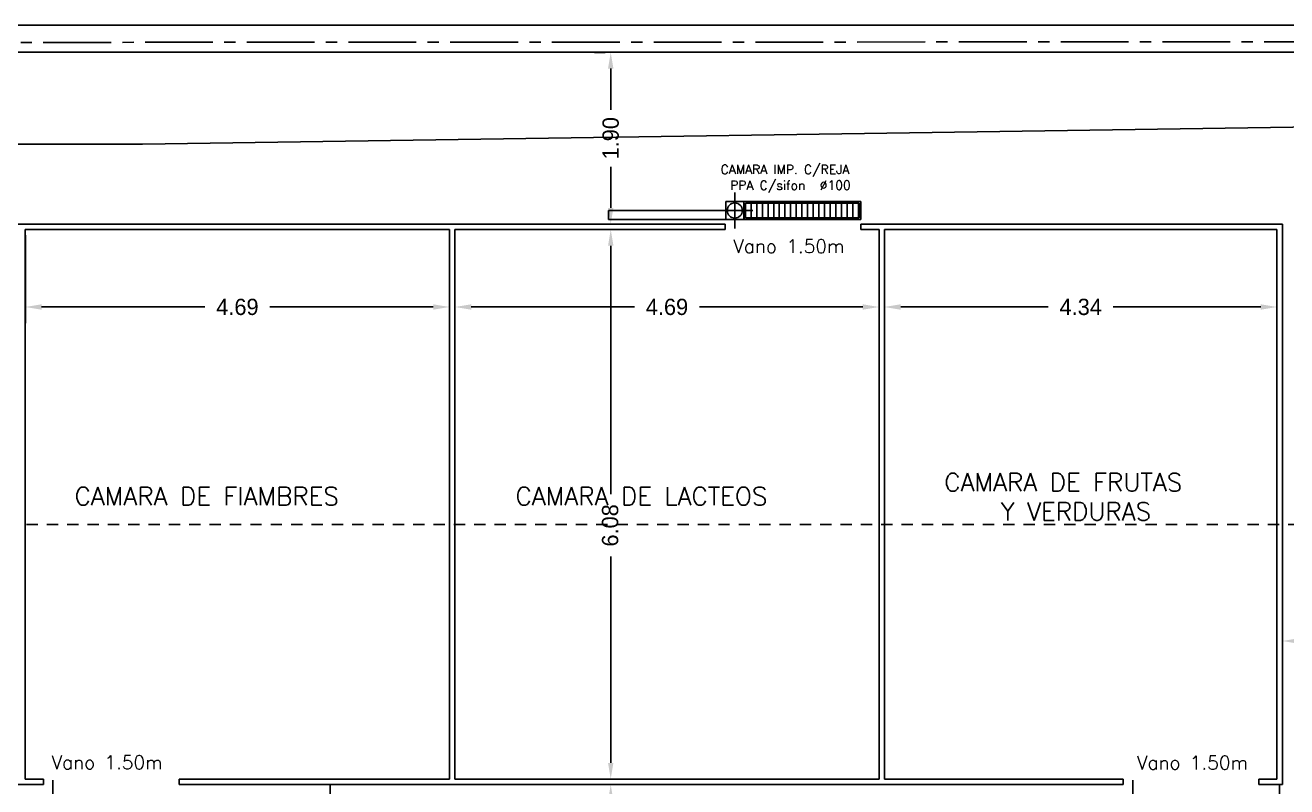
# Model space of a CAD drawing. Header units: metres. Extents: x 95 to 486, y 2972 to 3465.
# Drawn here: x 193.41 to 207.36, y 3034.44 to 3042.87 of the extents above; entities that cross this region are included whole.
import ezdxf
from ezdxf.enums import TextEntityAlignment as Align

# ---------------------------------------------------------------- set-up
doc = ezdxf.new("R2010")
doc.units = ezdxf.units.M
for name, pattern in [('CENTER2', [1.125, 0.75, -0.125, 0.125, -0.125]), ('DASHDOT2', [0.5, 0.25, -0.125, 0, -0.125]), ('HIDDEN2', [0.1875, 0.125, -0.0625])]:
    doc.linetypes.add(name, pattern=pattern)
for name, color, linetype in [('0_CAMARAS', 4, 'Continuous'), ('0_LINEAS-MEDIANERAS', 1, 'DASHDOT2'), ('0_MUROS', 7, 'Continuous'), ('C_COTAS', 5, 'Continuous'), ('I_DESAGUES', 224, 'Continuous'), ('T_TEXTOS', 3, 'Continuous'), ('T_TEXTOS-EQUIPAMIENTO', 5, 'Continuous'), ('TACME - AGUA FRIA', 160, 'HIDDEN2')]:
    doc.layers.add(name, color=color, linetype=linetype)
doc.styles.add('ROMANS', font='romans.shx', dxfattribs={"width": 0.8, "height": 0.15})
doc.dimstyles.new('STANDARD$0', dxfattribs={"dimtxt": 0.2, "dimasz": 0.18, "dimexe": 0.18, "dimexo": 0.0625, "dimgap": 0.09, "dimtad": 0, "dimzin": 0, "dimdsep": 46, "dimtxsty": 'ROMANS', "dimblk": 'OBLIQUE', "dimsah": 1, "dimcen": 0.09, "dimse1": 1, "dimse2": 1, "dimadec": 0, "dimazin": 0, "dimtfac": 1, "dimtofl": 0, "dimtmove": 0, "dimatfit": 3, "dimldrblk": 'OBLIQUE', "dimfxl": 1, "dimtolj": 1, "dimtzin": 0, "dimarcsym": 0})

# ---------------------------------------------------------------- blocks, each defined once
blk = doc.blocks.new('*D38')
at = {"layer": 'C_COTAS', "color": 0, "lineweight": -2, "transparency": 16777216}
for p, q in [((193.414, 3040.547), (193.414, 3039.572)), ((198.104, 3040.547), (198.104, 3039.572)), ((193.594, 3039.752), (195.399, 3039.752)), ((197.924, 3039.752), (196.119, 3039.752))]:
    blk.add_line(p, q, dxfattribs=at)
at = {"layer": 'C_COTAS', "color": 0, "transparency": 16777216}
for points in [[(193.594, 3039.782), (193.594, 3039.722), (193.414, 3039.752)], [(197.924, 3039.782), (197.924, 3039.722), (198.104, 3039.752)]]:
    blk.add_solid(points, dxfattribs=at)
at = {"layer": 'DEFPOINTS', "color": 0, "transparency": 16777216}
for p in [(193.414, 3040.609), (198.104, 3040.609), (198.104, 3039.752)]:
    blk.add_point(p, dxfattribs=at)
at = {"layer": 'C_COTAS', "color": 0, "transparency": 16777216, "insert": (195.759, 3039.752), "char_height": 0.18, "attachment_point": 5}
blk.add_mtext('\\A1;4.69', dxfattribs=at)
blk = doc.blocks.new('*D39')
at = {"layer": 'C_COTAS', "color": 0, "lineweight": -2, "transparency": 16777216}
for p, q in [((198.164, 3040.547), (198.164, 3039.572)), ((202.854, 3040.547), (202.854, 3039.572)), ((198.344, 3039.752), (200.149, 3039.752)), ((202.674, 3039.752), (200.869, 3039.752))]:
    blk.add_line(p, q, dxfattribs=at)
at = {"layer": 'C_COTAS', "color": 0, "transparency": 16777216}
for points in [[(198.344, 3039.782), (198.344, 3039.722), (198.164, 3039.752)], [(202.674, 3039.782), (202.674, 3039.722), (202.854, 3039.752)]]:
    blk.add_solid(points, dxfattribs=at)
at = {"layer": 'DEFPOINTS', "color": 0, "transparency": 16777216}
for p in [(198.164, 3040.609), (202.854, 3040.609), (202.854, 3039.752)]:
    blk.add_point(p, dxfattribs=at)
at = {"layer": 'C_COTAS', "color": 0, "transparency": 16777216, "insert": (200.509, 3039.752), "char_height": 0.18, "attachment_point": 5}
blk.add_mtext('\\A1;4.69', dxfattribs=at)
blk = doc.blocks.new('*D40')
at = {"layer": 'C_COTAS', "color": 0, "lineweight": -2, "transparency": 16777216}
for p, q in [((202.914, 3040.547), (202.914, 3039.572)), ((207.254, 3040.547), (207.254, 3039.572)), ((203.094, 3039.752), (204.724, 3039.752)), ((207.074, 3039.752), (205.444, 3039.752))]:
    blk.add_line(p, q, dxfattribs=at)
at = {"layer": 'C_COTAS', "color": 0, "transparency": 16777216}
for points in [[(203.094, 3039.782), (203.094, 3039.722), (202.914, 3039.752)], [(207.074, 3039.782), (207.074, 3039.722), (207.254, 3039.752)]]:
    blk.add_solid(points, dxfattribs=at)
at = {"layer": 'DEFPOINTS', "color": 0, "transparency": 16777216}
for p in [(202.914, 3040.609), (207.254, 3040.609), (207.254, 3039.752)]:
    blk.add_point(p, dxfattribs=at)
at = {"layer": 'C_COTAS', "color": 0, "transparency": 16777216, "insert": (205.084, 3039.752), "char_height": 0.18, "attachment_point": 5}
blk.add_mtext('\\A1;4.34', dxfattribs=at)
blk = doc.blocks.new('*D48')
at = {"layer": 'C_COTAS', "color": 0, "lineweight": -2, "transparency": 16777216}
for p, q in [((199.436, 3034.469), (200.067, 3034.469)), ((199.887, 3034.289), (199.887, 3033.935)), ((199.887, 3032.951), (199.887, 3033.305)), ((199.436, 3032.771), (200.067, 3032.771))]:
    blk.add_line(p, q, dxfattribs=at)
at = {"layer": 'C_COTAS', "color": 0, "transparency": 16777216}
for points in [[(199.857, 3034.289), (199.917, 3034.289), (199.887, 3034.469)], [(199.857, 3032.951), (199.917, 3032.951), (199.887, 3032.771)]]:
    blk.add_solid(points, dxfattribs=at)
at = {"layer": 'DEFPOINTS', "color": 0, "transparency": 16777216}
for p in [(199.373, 3034.469), (199.887, 3034.469), (199.373, 3032.771)]:
    blk.add_point(p, dxfattribs=at)
at = {"layer": 'C_COTAS', "color": 0, "transparency": 16777216, "insert": (199.887, 3033.62), "char_height": 0.18, "attachment_point": 5, "rotation": 90}
blk.add_mtext('\\A1;1.70', dxfattribs=at)
blk = doc.blocks.new('*D49')
at = {"layer": 'C_COTAS', "color": 0, "lineweight": -2, "transparency": 16777216}
for p, q in [((199.824, 3040.609), (199.707, 3040.609)), ((199.887, 3040.429), (199.887, 3037.681)), ((199.887, 3034.709), (199.887, 3036.991)), ((199.824, 3034.529), (199.707, 3034.529))]:
    blk.add_line(p, q, dxfattribs=at)
at = {"layer": 'C_COTAS', "color": 0, "transparency": 16777216}
for points in [[(199.857, 3040.429), (199.917, 3040.429), (199.887, 3040.609)], [(199.857, 3034.709), (199.917, 3034.709), (199.887, 3034.529)]]:
    blk.add_solid(points, dxfattribs=at)
at = {"layer": 'DEFPOINTS', "color": 0, "transparency": 16777216}
for p in [(199.887, 3040.609), (199.887, 3040.609), (199.887, 3034.529)]:
    blk.add_point(p, dxfattribs=at)
at = {"layer": 'C_COTAS', "color": 0, "transparency": 16777216, "insert": (199.881, 3037.336), "char_height": 0.18, "attachment_point": 5, "rotation": 90}
blk.add_mtext('\\A1;6.08', dxfattribs=at)
blk = doc.blocks.new('*D50')
at = {"layer": 'C_COTAS', "color": 0, "lineweight": -2, "transparency": 16777216}
for p, q in [((199.824, 3042.569), (199.707, 3042.569)), ((199.887, 3042.389), (199.887, 3041.934)), ((199.887, 3040.849), (199.887, 3041.304)), ((199.824, 3040.669), (199.707, 3040.669))]:
    blk.add_line(p, q, dxfattribs=at)
at = {"layer": 'C_COTAS', "color": 0, "transparency": 16777216}
for points in [[(199.857, 3042.389), (199.917, 3042.389), (199.887, 3042.569)], [(199.857, 3040.849), (199.917, 3040.849), (199.887, 3040.669)]]:
    blk.add_solid(points, dxfattribs=at)
at = {"layer": 'DEFPOINTS', "color": 0, "transparency": 16777216}
for p in [(199.887, 3042.569), (199.887, 3042.569), (199.887, 3040.669)]:
    blk.add_point(p, dxfattribs=at)
at = {"layer": 'C_COTAS', "color": 0, "transparency": 16777216, "insert": (199.887, 3041.619), "char_height": 0.18, "attachment_point": 5, "rotation": 90}
blk.add_mtext('\\A1;1.90', dxfattribs=at)
blk = doc.blocks.new('*D144')
at = {"layer": 'C_COTAS', "color": 0, "lineweight": -2, "transparency": 16777216}
for p, q in [((207.314, 3035.955), (207.314, 3036.237)), ((212.348, 3036.117), (212.348, 3036.237)), ((207.494, 3036.057), (209.486, 3036.057)), ((212.168, 3036.057), (210.176, 3036.057))]:
    blk.add_line(p, q, dxfattribs=at)
at = {"layer": 'C_COTAS', "color": 0, "transparency": 16777216}
for points in [[(207.494, 3036.087), (207.494, 3036.027), (207.314, 3036.057)], [(212.168, 3036.087), (212.168, 3036.027), (212.348, 3036.057)]]:
    blk.add_solid(points, dxfattribs=at)
at = {"layer": 'DEFPOINTS', "color": 0, "transparency": 16777216}
for p in [(212.348, 3036.057), (212.348, 3036.055), (207.314, 3035.892)]:
    blk.add_point(p, dxfattribs=at)
at = {"layer": 'C_COTAS', "color": 0, "transparency": 16777216, "insert": (209.831, 3036.057), "char_height": 0.18, "attachment_point": 5}
blk.add_mtext('\\A1;5.03', dxfattribs=at)

msp = doc.modelspace()

# ---------------------------------------------------------------- linework, layer by layer
at = {"layer": '0_CAMARAS', "color": 5}
for p, q in [((194.711, 3041.554), (214.9181, 3041.854)), ((191.1379, 3041.554), (194.711, 3041.554))]:
    msp.add_line(p, q, dxfattribs=at)
at = {"layer": '0_CAMARAS'}
for p, q in [((199.8637, 3040.8193), (201.3637, 3040.8193)), ((199.8637, 3040.7193), (199.8637, 3040.8193)), ((201.3637, 3040.7193), (201.3637, 3040.8193)), ((191.6537, 3040.6693), (201.1537, 3040.6693)), ((199.8637, 3040.7193), (201.3637, 3040.7193)), ((201.1537, 3040.6693), (201.1537, 3040.6093)), ((201.1537, 3040.6093), (201.1537, 3040.6693)), ((202.6537, 3040.6693), (202.6537, 3040.6093)), ((202.6537, 3040.6093), (202.6537, 3040.6693)), ((202.6537, 3040.6693), (207.3137, 3040.6693)), ((207.3137, 3034.4693), (207.3137, 3040.6693)), ((193.4137, 3034.5293), (193.4137, 3040.6093)), ((193.4137, 3040.6093), (198.1037, 3040.6093)), ((198.1037, 3034.5293), (198.1037, 3040.6093)), ((198.1637, 3040.6093), (198.1637, 3034.5293)), ((198.1637, 3040.6093), (201.1537, 3040.6093)), ((202.6537, 3040.6093), (202.8537, 3040.6093)), ((202.6537, 3040.6093), (202.8537, 3040.6093)), ((202.6537, 3040.6093), (202.8537, 3040.6093)), ((202.8537, 3034.5293), (202.8537, 3040.6093)), ((202.9137, 3034.5293), (202.9137, 3040.6093)), ((202.9137, 3040.6093), (207.2537, 3040.6093)), ((207.2537, 3034.5293), (207.2537, 3040.6093)), ((193.6137, 3034.4693), (191.6537, 3034.4693)), ((193.6137, 3034.5293), (193.4137, 3034.5293)), ((193.6137, 3034.5293), (193.6137, 3034.4693)), ((193.6137, 3034.4693), (193.6137, 3034.5293)), ((195.1137, 3034.4693), (195.1137, 3034.5293)), ((195.1137, 3034.5293), (195.1137, 3034.4693)), ((198.1037, 3034.5293), (195.1137, 3034.5293)), ((205.5537, 3034.4693), (195.1137, 3034.4693)), ((202.8537, 3034.5293), (198.1637, 3034.5293)), ((205.5537, 3034.5293), (202.9137, 3034.5293)), ((205.5537, 3034.4693), (205.5537, 3034.5293)), ((207.2537, 3034.5293), (207.0537, 3034.5293)), ((207.0537, 3034.4693), (207.0537, 3034.5293)), ((207.3137, 3034.4693), (207.0537, 3034.4693))]:
    msp.add_line(p, q, dxfattribs=at)
at = {"layer": '0_CAMARAS', "color": 3, "linetype": 'HIDDEN2'}
for p, q in [((196.7837, 3032.771), (196.7837, 3034.4693)), ((207.2837, 3032.771), (207.2837, 3034.4693))]:
    msp.add_line(p, q, dxfattribs=at)
at = {"layer": '0_LINEAS-MEDIANERAS', "linetype": 'CENTER2'}
msp.add_line((185.7374, 3042.676), (224.649, 3042.6934), dxfattribs=at)
at = {"layer": '0_MUROS'}
for p, q in [((185.8624, 3042.8693), (215.8724, 3042.8693)), ((185.5624, 3042.5693), (215.7224, 3042.5693))]:
    msp.add_line(p, q, dxfattribs=at)
at = {"layer": 'I_DESAGUES'}
for p, q in [((201.2587, 3041.0193), (201.2587, 3040.6193)), ((201.0587, 3040.8193), (201.4587, 3040.8193)), ((201.1587, 3040.9193), (201.1587, 3040.7193)), ((201.1587, 3040.9193), (201.3587, 3040.9193)), ((201.3587, 3040.9193), (202.6537, 3040.9193)), ((201.3587, 3040.7193), (201.3587, 3040.9193)), ((201.3587, 3040.7193), (201.3587, 3040.9193)), ((201.3787, 3040.8993), (202.6337, 3040.8993)), ((201.3787, 3040.7393), (201.3787, 3040.8993)), ((201.4389, 3040.7393), (201.4389, 3040.8993)), ((201.5014, 3040.7393), (201.5014, 3040.8993)), ((201.5639, 3040.7393), (201.5639, 3040.8993)), ((201.6264, 3040.7393), (201.6264, 3040.8993)), ((201.6889, 3040.7393), (201.6889, 3040.8993)), ((201.7514, 3040.7393), (201.7514, 3040.8993)), ((201.8139, 3040.7393), (201.8139, 3040.8993)), ((201.8764, 3040.7393), (201.8764, 3040.8993)), ((201.9389, 3040.7393), (201.9389, 3040.8993)), ((202.0014, 3040.7393), (202.0014, 3040.8993)), ((202.0639, 3040.7393), (202.0639, 3040.8993)), ((202.1264, 3040.7393), (202.1264, 3040.8993)), ((202.1889, 3040.7393), (202.1889, 3040.8993)), ((202.2514, 3040.7393), (202.2514, 3040.8993)), ((202.3139, 3040.7393), (202.3139, 3040.8993)), ((202.3764, 3040.7393), (202.3764, 3040.8993)), ((202.4389, 3040.7393), (202.4389, 3040.8993)), ((202.5014, 3040.7393), (202.5014, 3040.8993)), ((202.5639, 3040.7393), (202.5639, 3040.8993)), ((202.6264, 3040.7393), (202.6264, 3040.8993)), ((202.6337, 3040.8993), (202.6337, 3040.7393)), ((202.6537, 3040.9193), (202.6537, 3040.7193)), ((201.1587, 3040.7193), (201.3587, 3040.7193)), ((202.6537, 3040.7193), (201.3587, 3040.7193)), ((202.6337, 3040.7393), (201.3787, 3040.7393)), ((193.7187, 3034.5192), (193.7187, 3034.1192)), ((205.6587, 3034.5192), (205.6587, 3034.1192))]:
    msp.add_line(p, q, dxfattribs=at)
msp.add_circle((201.2587, 3040.8193), 0.0833, dxfattribs=at)
at = {"layer": 'TACME - AGUA FRIA'}
msp.add_line((212.2269, 3037.3473, 0), (179.7702, 3037.3473, 0), dxfattribs=at)

# ---------------------------------------------------------------- texts
at = {"layer": 'I_DESAGUES', "style": 'ROMANS'}
for s, p in [('CAMARA IMP. C/REJA', (201.103, 3041.2235)), ('PPA C/sifon', (201.2076, 3041.0482)), ('%%c100', (202.1979, 3041.0496))]:
    msp.add_text(s, height=0.1, dxfattribs=at).set_placement(p)
at = {"layer": 'T_TEXTOS', "style": 'ROMANS'}
for s, p in [('CAMARA DE FRUTAS', (203.5759, 3037.7132)), ('CAMARA DE FIAMBRES', (193.9585, 3037.5592)), ('CAMARA DE LACTEOS', (198.8347, 3037.5592)), ('Y VERDURAS', (204.2006, 3037.3902))]:
    msp.add_text(s, height=0.2, dxfattribs=at).set_placement(p)
at = {"layer": 'T_TEXTOS-EQUIPAMIENTO', "style": 'ROMANS'}
for p in [(201.8572, 3040.4244), (194.3172, 3034.7141), (206.3192, 3034.7115)]:
    msp.add_text('Vano 1.50m', height=0.15, dxfattribs=at).set_placement(p, align=Align.MIDDLE_CENTER)

# ---------------------------------------------------------------- dimensions: what is measured, and where the dimension line sits
at = {"layer": 'C_COTAS'}
for base, p1, p2, picture, middle in [((199.8866, 3042.5693), (199.8866, 3040.6693), (199.8866, 3042.5693), '*D50', (199.8866, 3041.6193)), ((199.8866, 3034.4693), (199.3734, 3032.771), (199.3734, 3034.4693), '*D48', (199.8866, 3033.6201))]:
    dim = msp.add_linear_dim(base=base, p1=p1, p2=p2, angle=90, dimstyle='STANDARD$0', override={"dimtxt": 0.18, "dimtxsty": 'Standard', "dimsah": 0, "dimse1": 0, "dimse2": 0}, dxfattribs=at)
    dim.commit()
    dim.dimension.update_dxf_attribs({"geometry": picture, "text_midpoint": middle})
for base, p1, p2, picture, middle in [((198.1037, 3039.7522), (193.4137, 3040.6093), (198.1037, 3040.6093), '*D38', (195.7587, 3039.7522)), ((202.8537, 3039.7522), (198.1637, 3040.6093), (202.8537, 3040.6093), '*D39', (200.5087, 3039.7522)), ((207.2537, 3039.7522), (202.9137, 3040.6093), (207.2537, 3040.6093), '*D40', (205.0837, 3039.7522)), ((212.3477, 3036.0573), (207.3137, 3035.8921), (212.3477, 3036.055), '*D144', (209.8307, 3036.0573))]:
    dim = msp.add_linear_dim(base=base, p1=p1, p2=p2, dimstyle='STANDARD$0', override={"dimtxt": 0.18, "dimtxsty": 'Standard', "dimsah": 0, "dimse1": 0, "dimse2": 0}, dxfattribs=at)
    dim.commit()
    dim.dimension.update_dxf_attribs({"geometry": picture, "text_midpoint": middle})
dim = msp.add_linear_dim(base=(199.8866, 3040.6093), p1=(199.8866, 3034.5293), p2=(199.8866, 3040.6093), angle=90, dimstyle='STANDARD$0', override={"dimtxt": 0.18, "dimtxsty": 'Standard', "dimsah": 0, "dimse1": 0, "dimse2": 0, "dimtmove": 2}, dxfattribs=at)
dim.commit()
dim.dimension.update_dxf_attribs({"geometry": '*D49', "text_midpoint": (199.8811, 3037.336), "dimtype": 160})

doc.saveas('drawing.dxf')
